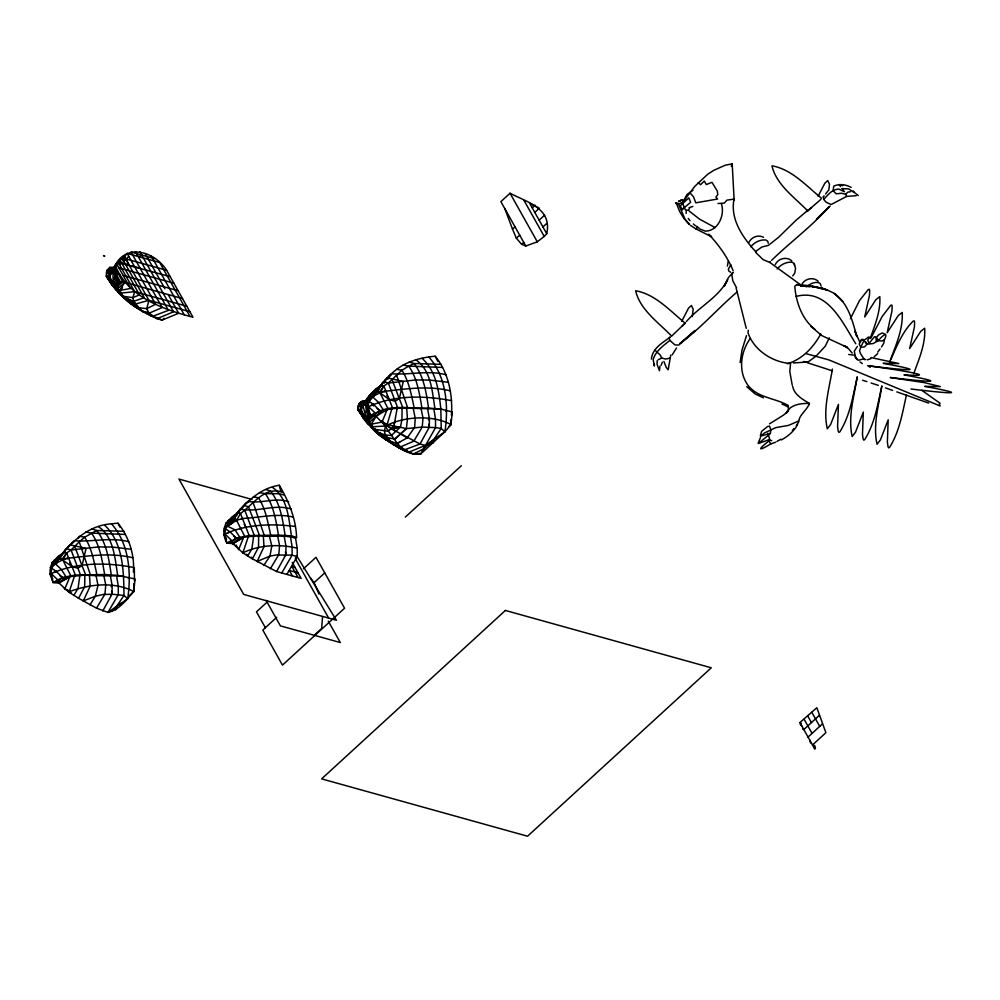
<?xml version="1.0" encoding="UTF-8"?>
<svg xmlns="http://www.w3.org/2000/svg" width="1000" height="1000" viewBox="0 0 1000 1000"><rect width="100%" height="100%" fill="white"/><g stroke="black" fill="none" stroke-linecap="round" stroke-linejoin="round"><path stroke-width="1.5" d="M718.025 203.525L724.325 203.075L726.975 200.113L734 199.125C730.025 219.587 742.875 237.525 755.888 251.912M654.338 364.012L654.325 366.037L653.15 359.325C655.863 350.925 663.312 345.675 669.875 340.387L669.2 338.075A7.987 3.05 47.4 0 1 670.4 337.075C662.525 342.65 652.362 348.425 651.388 359.087M58.338 582.825L69.85 576.65L84.862 575.075L84.688 586.675L78.587 598.288L96.538 608.162L107.938 612.425L118.312 594.575L118.263 586.237L116.675 576.237L117.662 575.337L135.037 578.95L133.763 591.562C126.375 599.725 119.3 610.037 107.938 612.425L127.675 598.763C131.463 573.375 129.312 543.787 111.45 523.812C83.15 525.825 65.237 548.888 50.15 569.913L50 573.925L53.087 582.562L59.013 583.1L69.05 592.275L78.6 598.288L78.125 597.463M238.837 512.175L232.087 516.875L226.125 523C223.05 529.475 223.2 536.725 226.912 543.112L232.838 543.65L243.675 537.212L258.675 535.625L258.512 547.238L252.413 558.837L276.6 571.538L301.137 578.375L292.213 562.475M402.1 408.1L401.938 419.7L400.425 427.1L391.262 435.5C383.562 435.175 373.738 432.45 371.262 424.188L376.275 416.125L387.1 409.675L391.875 408.725L402.1 408.1L440.838 409.012L452.287 411.962L451.012 424.588L444.925 431.775L420.625 454.05C402.775 455.337 390.3 440.337 376.625 431.45M657.15 360.688L657.1 364.4L659.45 370.675L659.95 366.225M98.562 526.763C113.975 537.238 114.938 558.562 117.662 575.337L111.287 575.013L110.363 575.85L112.163 585.662L112.013 594.188L102.775 610.975M394.9 444.588L398.25 447.25L404.613 449.8L420.025 444L429.263 427.212L429.412 418.688L427.612 408.875L428.537 408.038L440.838 409.012L441.225 428.5L433.488 439.95L424.125 448.537L413.162 454.225L402.463 449.55L396.712 445.275M129.45 595.513L133.763 591.562L133.938 583.587M448.862 426.562L451.012 424.588L451.125 419.263M146.788 312.762C131.125 306.675 118.775 293.888 109.388 280.062L109.475 276.55L114.275 268.85L115 265.55C126.825 242.55 155.25 252.1 166.612 270.275L192.963 317.213C163.688 309.525 128.825 297.35 116 267.075L118.825 261.413M120.575 259.137L119.862 259.862L139.512 294.862L132.875 297.638L122.05 296.1C114.325 289.237 111.888 280.512 113.438 270.375L117.175 264.788L130.463 288.45L119.65 290.562L122.55 295.637L135.825 303.938L142 311.275L157.012 318.663L162.113 320.087L178.675 313.238L168.225 294.637M727.375 266.15L728.25 261.25M121.375 292.425L119.875 293.8L117.688 288.875L117.575 284.637L118.725 281.95L122.75 281.7L182.525 298.612M411.062 452.762C397.7 448.975 386.863 440.125 375.975 432.05C366.9 425.662 369.45 413.625 365.737 404.462C376.25 395.788 380.7 382.175 391.475 373.75C403.113 362.337 419.35 357.575 435.213 356.213C448.562 372.488 452.875 395.025 451.45 415.45M118.725 281.95L115.638 273.325L116 267.075L108.925 275.75L118.663 291.475L122.55 287.913M367.388 403.312L369.55 395.475L375.513 389.338L381.075 385.438M373.587 405.95L373.663 404.475L369.062 401.4L368.075 406.175L370.337 415.575L369.175 418.263C384.412 402.4 409 409.05 428.537 408.038C426.238 392.625 423.913 376.125 414 363.525L409.288 362.025M686.112 213.375L686.225 211.287M372.362 427.375L357.925 409.762L358.925 403.888L361.662 401.838L366.112 401.613M107.125 273.238L107.225 270.038L109.838 267.362L115.3 267.175M792.663 386.413C794.35 394.862 802.575 399.338 809.362 403.413C807.188 410.3 799.1 414.475 798.6 422.2L796.338 425.487M106.925 273.812C105.612 269.062 111.237 268.3 114.575 268.1M373.988 429.038L379.012 434.862L390.637 442.775L391.55 441.925L387.113 439.4L386.25 440.2L379.012 434.862L372.962 429.038L360.988 413.688L360.538 409.375L357.925 409.762L370.562 425.037L358.3 410.525L358.762 404.363L361.712 401.463L366.962 400.887M748.25 330.238L748.037 332.9C754 350.35 772.738 362.438 790.562 363.462L789.788 371.488L792.237 385.188M96.538 608.162L104.963 594.05L105.763 584.938L103.763 575.312L104.637 574.513L111.287 575.013C108.987 559.612 106.662 543.1 96.75 530.5L92.037 529M270.363 568.713L278.788 554.6L279.587 545.487L277.587 535.862L278.463 535.075L291.475 535.887L296.575 537.312C295.912 518.375 288.65 501.225 279.312 485.262C253.463 489.263 238.612 511.575 223.975 530.462L224.6 531.575M451.012 424.588C432.562 414.613 403.713 416.3 385.462 426.062L384.475 431.25L385.288 434.963L393.612 444.9L400.625 446.863L413.787 441.188L422.212 427.075L423.013 417.95L421.012 408.338L421.875 407.537C419.387 393.363 417.212 378.175 408.75 366.138L402.987 365.062M65.013 551.613L58.263 556.325L52.312 562.45L50.362 567.688L50.775 571.013M809.25 404.625L809.362 403.413C800.987 403.312 790.113 404.363 786.3 413.15L788.112 411.15L783.65 415.025L769.5 423.837M379.613 433.275L387.438 437.562L394.837 439.162L406.375 428.6L407.425 419.237L406.75 408.4M106.75 273.913L107.225 270.038L108.15 269.675M369.1 423.95L358.05 410.125L358.837 403.663L361.712 401.463L365.925 400.625M79.887 575.188L78.05 588.312L73.863 595.462M253.713 535.737L251.875 548.875L247.688 556.013L252.413 558.837L251.488 557.188M374.162 429.263L388.225 431.175L394.038 425.812L397.137 408.2M740.125 362.562L742 350.062L746.5 335.588M788.5 410.588L788.325 405.525C775.25 397.925 757.987 398.15 748.012 385.337C737.925 371.575 740.537 351.725 750.275 338.525M232.35 517.362L237.338 513.462L229.812 520.625L229.3 523.75L227.45 526.188L224.188 528.237M115.4 274.675L113.713 280.788L117.688 288.875L124.65 282.5L123.975 282.213M692.2 316.637L693.188 309.212L691.425 305.487L688.525 308.137L681.775 321.238M828.75 190.35L829.488 184.275L827.725 180.55L824.837 183.212L818.088 196.312M401.463 447.65L408.625 452.287L425.188 445.45L444.925 431.775C448.7 406.4 446.562 376.812 428.7 356.838M832.412 369.087C829.188 388.612 822.913 409.15 827.275 428.8L830.625 424.5L838.438 404.363L837.588 426.662L838.275 431.4L838.9 432.4L839.825 431.875C850.212 415.35 852.987 395.525 857.262 376.812C854.1 396.337 847.788 416.863 852.163 436.525L855.5 432.225L863.312 412.088L862.475 434.387L863.162 439.125L863.775 440.125L864.712 439.6C874.862 423.488 877.712 404.175 881.862 385.9C878.8 404.988 872.725 425.062 877.038 444.25L880.387 439.95L888.2 419.812L887.362 442.113L888.05 446.85L888.662 447.85L889.587 447.325C899.513 431.625 902.425 412.825 906.45 394.988M59.95 575.675L62.362 577.5L53.087 582.562L50.838 573.162L51.825 568.375L56.413 571.45L62.362 577.5L75.375 575.025L104.637 574.513C102.15 560.337 99.963 545.15 91.5 533.125L85.738 532.038M226.912 543.112L224.662 533.713L225.637 528.938L230.238 532.013L236.175 538.05L249.188 535.575L278.463 535.075C275.963 520.9 273.788 505.712 265.325 493.675L259.562 492.6M133.387 572.137C134.825 555 128.875 536.688 117.963 523.188L111.45 523.812M119.862 259.862L115 265.55L113.387 271M134.488 581.263L134.312 567.638C108.038 562.337 78.9 562.288 53.85 572.438M381.175 386.388L381.838 383.663L383.612 381.587L388.325 383.013L415.662 379.963L429.5 380.05L448.363 382.287M670.775 355.062L668.15 369.825L666.2 367.35L663.913 361.425M384.3 383.15L384.963 380.487L387.362 377.825L403.312 381.463L399.3 398.7L402.762 407.488L401.587 408.575M760.375 435.613L761.663 431.275L767.537 426.562L769.525 426.1L770.8 429.762L770.438 433.175L760.475 436.262L764.737 432.788L775.812 427.625L788.538 425.387L798.688 420.962M74.625 575.712L69.037 592.275L67.775 590.013M444.925 431.775L441.225 428.5L435.562 427.6L422.212 427.075L406.375 428.6L387.125 424.538L391.875 408.725M246.663 554.2L247.688 556.013L242.862 552.825L248.45 536.263M358.3 410.525L358.537 409.85L367.812 423.837L377.038 431.887M388.038 379.1L388.913 376.525L391.475 373.75C409.35 375.188 428.1 369.975 446.075 374.738M881.525 346.925L883.85 343.038L884.4 339.775C889.225 329.675 881.062 336.9 878.388 340.637L873.162 343.537L866.912 344.237L864.6 346.863L860.738 347.337L859.55 350.875L860.5 353.55L864.338 359.513L865.713 359.538M415.188 453.45L420.625 454.05L435.562 427.6L435.513 419.25L433.925 409.263L434.9 408.363C432.188 391.587 431.225 370.262 415.812 359.787M424.125 448.537L425.188 445.438L432.75 442.925L434.062 440.925L432.762 442.925M731.338 166.275L732.188 163.85L725.212 165.225L713.763 170.338L707.725 174.225L694.875 186.262L682.987 202.025L679.65 203.6L675.863 202.862L676.787 204.225M451.562 400.662C423.725 395.275 392.062 394.913 366.413 407.713L365.238 417.75L371.475 427.425L372.663 426.337M371.1 405.462L373.663 404.475L379.6 410.525L369.113 420.138L365.737 404.462L360.8 406.438L358.125 405.95L360.188 404.787L360.875 402.875L365.062 403.013M234.175 519.263L229.812 520.625L227.45 526.188L235.075 529.862L239.8 537.275L232.838 543.65L242.862 552.825C259.488 544.788 279.4 543.862 297.188 548.212L297.238 556.55L286.85 574.388M870.425 337.85C875.075 324.688 880.812 310.725 879.788 296.625L875.812 299.75L864.725 316.962L869.463 295.338L869.7 290.462L869.275 289.275L868.3 289.488L859.513 300.538L850.4 318.725M913.7 373.725C918.962 359.188 925.675 343.888 924.688 328.237L920.713 331.362L909.65 348.575L914.425 326.925L914.613 322.05L914.2 320.863L913.213 321.062C902.5 331.587 896.812 345.95 890.9 359.475M775.625 442.225L770.775 443.913C757.712 451.838 757.65 449.725 769.013 440.875L769.562 439.475L758.312 443.55L769.788 434.1L768.913 434.05M661.112 365.3L662.35 362.188M889.575 362.175C895.425 346.262 903.175 329.637 902.237 312.438L898.263 315.55L887.163 332.75L891.938 311.112L892.163 306.238L891.75 305.05L890.763 305.262L882.188 316.475L870.875 338.162M133.763 591.562C114.7 581.4 89.688 584.012 69.875 591.512L64.812 589.05L69.85 576.65L59.025 583.112L58.637 582.413M371.262 424.188L382.062 422.075L387.1 409.675M365.112 404.363L366.613 399.175L369.55 395.475L380.763 385.938L375.513 389.338L372.987 392.5M758.263 442.863L760.438 437.675M115 265.55L112.987 270.025L106.525 272.325L106.312 276.137L121.175 293.938M131.113 549.263L112.25 547.025L98.425 546.938L71.075 549.987L66.363 548.562L62.225 554.087L59.962 559.062L55.987 560.075L52.312 562.45L51.712 565.7M233.775 519.625C236.363 512.062 242.55 506.737 248.05 501.287C261.312 504 275.375 497.075 288.612 501.688M391.112 375.025L381.838 383.663L377.2 392.088L373.237 393.1L372.05 396.362C366.413 400.112 360.812 406.538 360.988 413.688L361.975 412.788M829.3 337.837L825.225 346.25L816.125 356.062L808.05 361.987L793.388 362.938M276.6 571.538L285.837 554.75L285.988 546.213L284.188 536.413L285.113 535.562C282.812 520.163 280.487 503.65 270.575 491.05L265.863 489.562M123.85 531.3L96.75 530.5L84.675 537.212L79.262 541.838L71.075 549.987L66.625 552.95L62.725 559.837L51.537 565.388L57.125 562.85M441.1 364.325L414 363.525L408.75 366.138L401.912 370.238L388.325 383.013L383.875 385.975L379.975 392.863L368.787 398.413L362.962 405.913L360.8 406.438C361.138 415.737 368.663 422.525 373.65 429.725L375.087 428.413M391.112 409.425L392.612 408.05L383.875 385.975L380.988 385C376.887 393.688 369.338 399.125 362.962 405.913L365.325 414.412L369.3 422.5L383.225 409.738L378.5 402.325L372.05 396.362L374.375 395.875M281.75 572.975L292.137 555.125L292.087 546.788L290.5 536.8L291.475 535.887C288.762 519.113 287.8 497.8 272.387 487.312M393.9 423.725L395.3 421.337M238.675 511.662L240.188 509.125C256.775 512.812 274.475 503.675 291.163 509M797.575 424.513C793.975 431.3 787.975 436.438 781.213 439.938M672.175 354.875L676.562 347.938M89.987 604.85L95.3 596.275L98 585.413L96.088 575.712L84.862 575.075M119.65 290.562L124.663 282.5M115.538 609.888L116.825 607.9M108.725 271.425L110.325 268.688L109.838 267.362M263.812 565.4L269.95 556.075L271.825 545.962L269.5 536.65L270.763 535.487C267.975 522.663 265.675 508.95 258.488 497.775L253.425 496.838M768.75 439.712L769.562 438.488L767.7 433.275M241.8 508.488L243.938 505.363L248.475 506.8L259.337 535.025L257.75 536.475M807.738 210.3L795.863 220.425L778.512 237.362L768.4 245.387L761.875 247L756.188 251.088L755.863 252.6L763.125 259.65L769.875 262.462L770.413 261.688M820.8 334C813.188 347.525 802.575 359.087 787.425 363.787M77.975 538.6L79.6 536.287L84.675 537.212C91.85 548.4 94.15 562.112 96.938 574.925M383.688 435.9L390.262 441.337L397.125 443.45L407.238 437.875L414.625 427.388L415.25 418.425L413.338 408.738M869.887 337.088L867.725 340.125L869 343.413L874.525 336.7C876.55 335.863 876.025 340.025 876.3 341.15M50.362 567.688L55.712 563.725L63.738 551.975L66.625 552.95L62.312 558.925C85.612 556.337 109.525 552.125 132.713 557.737M383.875 385.975L379.562 391.95C402.85 389.363 426.775 385.15 449.95 390.75M877.75 352.125L880.013 349M360.438 405.238L364.588 403.65L366.613 399.175L372.188 392.762M690.625 225.463L695.688 228.787L697.038 228.075L696.775 226.225L699.95 229.025L705.325 231.15C718.275 231.025 725.2 214.725 721.363 203.7M748.95 242.35C751.488 237.025 758.275 234.375 763.512 237.325M775.312 264.525C778.175 258.363 786.712 256.275 791.838 260.912M792.738 275.9L794.712 273.25L795.562 268.363L794.125 263.512L792.25 262.262C786.525 261.562 780.725 264.6 777.175 268.975M801.625 284.837C804.488 278.663 813.025 276.575 818.15 281.212M825.612 193.988L828.175 190.675M792.35 430.525L793.95 428.512M119.688 260.988L123.9 255.712L148.925 300.312L146.75 308.675L149.012 313.238L157.012 318.663L173.575 311.812L139.913 251.825M189.925 316.363L159.688 262.488L127.112 253.412L122.25 259.275L123.387 261.3L128.9 256.4M376.775 389.387L378.713 387.038L381.325 386.112M750.8 246.775C754.338 242.375 760.163 239.325 765.913 240.012L767.788 241.275L768.238 243.238M730.9 264.788L728.363 269.088L728.8 271.038L730.688 272.3M65.075 551.512L64.588 550.638L70.113 544.8L86.062 548.438L82.05 565.675L85.512 574.475L84.338 575.55M544.237 236.45L546.737 233.7C552.3 208.137 527.087 202.288 510.037 193.238L500.875 201.637L525.775 246.012L537.3 241.812L544.237 236.45L524.062 200.487M67.713 547.463L74.225 540.725C92.1 542.163 110.85 536.95 128.825 541.725M800.75 724.062L800.25 724.6L801.663 725.688M856.162 195.7L846.688 196.4L831.112 204.525L826.038 202.175L823.725 199.363C827.925 194.95 832.138 189.112 838.875 189.112L844.45 191.788L842.25 188.575M368.387 397.7L373.462 391.425L377.975 388.663M242.775 538.025L244.662 536.3L236.137 519.475L235.5 520.062L235.975 520.913L236.55 520.388L240.45 513.5C253.088 504.8 264.738 485.65 282.45 492.362M228.312 521.475L228.762 520.3M59.013 583.1L65.975 576.712L61.25 569.312L54.8 563.337L55.987 560.075L63.525 552.913L58.537 556.8M686.4 321.512C699.163 306.688 718.625 297.488 727.663 279.675L724.125 286.413L728.35 277.738L733.125 272.225L731.838 274.625L732.812 280.837L736.562 287.787M682.325 325.887L685.475 322.8L671.712 336.075M830.138 206.075L816.45 219.275L828.9 206.988C811.5 226.675 790.325 242.113 771.562 260.35M116.05 277.762L114.925 277.387L114.125 270.837L115.8 269.312L122.75 281.7L117.5 286.512L114.925 277.387L114.812 274.088L115.638 273.325L120.487 281.962L117.575 284.637L114.125 270.837L113.438 270.375L109.188 272.812L108.925 275.75L109.562 275.175M737.05 292C717.55 308.762 700.7 328.275 679.887 343.575L695.1 330.487L678.75 345.062L674.912 344.913L669.875 340.387M404.613 449.8C397.212 445.375 393.75 437.425 388.225 431.175L394.038 425.812M303.425 568.825L316 557.3L344.562 608.212L282.475 665.113L262.825 630.087L276.7 617.263M857.387 346.388L854.312 351.138L855.487 357.887L858.512 360.238L863.888 358.862M851.162 187.387C845.863 184.438 839.425 183.6 833.763 186.088L833.075 190.65L836.237 193.812L841.525 193.263L845.575 194.25L847.925 192.1L850.425 191.788M112.587 270.375L113.238 269.788M123.737 260.637L125.662 258.875M121.438 263.4L170.2 276.65M110.05 276.025L106.312 276.137L116.775 288.975M109.388 280.062L110.363 279.163M113.637 284.125L114.65 283.188M125.55 297.337L124.362 298.425L118.963 291.413M128.45 299.237L127.175 300.413L125.175 298.263M132.5 301.9L131.225 303.062L125.475 298.363M134 303.837L142 311.275L149.488 312.812M164.062 318.3L162.113 320.087L155.95 317.337M60.35 558.7L59.7 559.288L60.05 558.3L71.8 566.337L77.7 568.25L82.05 565.675L74.65 546.25M56.413 571.45L50 573.925L52.775 578.862M67.575 558.825L68.562 557.925L66.625 552.95M54.85 582.562L57.763 579.888L50.838 573.162M57.112 582.312L62.362 577.5M68.95 577.475L70.838 575.75L62.725 559.837L68.562 557.925L75.375 575.025L73.875 576.4M79.4 575.625L80.388 574.725L71.075 549.987M89.062 575.788L90.337 574.612L79.262 541.838M111.05 586.688L112.163 585.662M104.5 594.487L112.013 594.188L123.975 595.475L127.675 598.763M532.25 207.875L535.163 205.212M128.312 578.35L129.162 577.562M110.588 595.487L112.013 594.188L111.625 591.188M525.775 246.012L521.675 244.338L516.337 238.2L512.513 229.137L515.013 226.838M534.788 212.413L539.375 208.212L529.7 203.337L546.737 233.7M516.337 238.2L519.675 235.15M111.562 611.213L116.237 606.925L123.975 595.475C123.737 571.475 123.35 543.025 104.812 525.337M119.1 605L121.088 603.188M539.15 220.175L544.6 215.188M521.675 244.338L523.763 242.425M542.938 226.938L546.688 223.5M364.2 404L366.675 401.737M376.95 392.312L377.6 391.725M295.312 526.5C271.75 523.425 245.613 524.15 223.825 534.475L226.588 539.412M241.4 519.375L242.375 518.475C259.275 517.825 276.525 512.938 293.175 517.075M384.825 391.838L385.8 390.95L379.975 392.863L377.3 391.312L376.975 392.238M239.8 528.787L240.825 527.85M228.675 543.125L236.175 538.05L233.775 536.225M230.938 542.863L236.175 538.05M247.688 536.95L249.188 535.575L240.45 513.5L237.562 512.525L233.875 518.85L227.45 526.188L236.55 520.388L242.375 518.475M372.15 423.375L370.262 425.1L361.075 410.175L357.925 409.762M386.2 410.5L388.088 408.762L379.975 392.863L389.038 399.363L394.95 401.275L399.3 398.7L391.9 379.275M252.775 536.6L254.213 535.275L244.9 510.538M396.65 408.65L397.638 407.75L388.325 383.013M375.975 432.05L377.55 430.6M262.887 536.337L264.163 535.163L253.088 502.4M380.513 432.45L378.775 434.038L376.775 431.887M406.312 408.8L407.587 407.638L396.512 374.862M395.562 444.425L394.575 445.325L383.212 437.6M297.188 548.212L295.587 538.212L296.575 537.312M278.312 555.037L292.137 555.125L297.238 556.55L295.287 558.337M398.25 447.25L399.363 446.225M428.3 419.712L429.412 418.688M284.413 556.05L285.837 554.75L285.45 551.75M445.55 411.375L446.413 410.588M267.938 601.35L256.475 611.85L265.387 627.737M318.962 594.012L314.037 582.712L324.75 572.888M405.3 517.1L461.362 465.712M314.825 634.725L321.662 628.45L322.512 617.038M814.862 749.212L799.9 722.537L816.838 707.725L825.888 732.7L812.487 744.975L814.762 745.612L815.425 748.125L813.888 747.475M819.488 715.212L803.838 729.562L802.8 729.275L803.375 728.737M808.05 737.075L822.425 723.9M394.837 439.162L406.375 428.6M689.562 208.612L688.188 210.238L685.438 209.975L683.15 204.838L682.987 202.025L687.013 194.425L692.938 190.263M859.862 342.188L854.975 331.312L856.862 336.637C852.425 320.975 848.512 303.488 834.287 293.475C822.925 286.95 809.65 285.475 796.8 284.575L794.788 286.35C796.038 302.213 801.95 319.325 814.95 329.325M874.137 356.763L877.675 353.65M820.95 199.3L806.825 211.588L811.525 207.512M868.55 336.987L864.688 339.85L860.638 340.238M806.15 286.625L811.988 283.275L815.475 282.438L818.562 282.575L820.438 283.812L820.9 285.75M71.662 543.5L73.863 542M230.95 523.913L227.45 526.188L236.137 519.475L233.875 518.85L233.55 519.763M229.812 520.625L226.312 523.337M139.137 256.588L141.675 254.988M60.725 555.65L56.475 558.862M232.45 542.962L232.838 543.65L243.675 537.212L238.637 549.612L236.062 545.025M58.338 558.062L54.488 560.925M371.475 393.488L375.588 391.087M228.05 521.025L232.162 518.625L235.212 518.225M776.938 441.463L780.85 439.2M113.438 270.375L109.188 272.812L106.525 272.325L107.163 270.738L109.525 269.725L114.85 269.425M245.225 503.587L249.838 500.962M361.987 402.075L358.925 403.888M884.4 339.775L882.075 341.037L878.388 340.637L876.562 337.575L878.35 335.025L882.175 332.962L885.35 334.2M227.325 542.737L231.588 540.45L224.662 533.713M682.638 199.762L678.775 201.325L681.912 199.988M811.125 742.55L810.5 742.862L809.812 740.2M358.05 410.125L358.825 409.738M370.438 395.05L369.738 395.8M53.188 562.025L52.5 562.788M227 522.575L226.125 523L227.95 523.513M658.188 359.75L661.725 358.062L665.763 359.062L670.387 357.987M397.125 443.45L399.725 442.275M678.775 201.325L681.312 200.2M149.012 313.238L162.175 307.562L131 252.013L154.6 258.587M796.237 296.4C827.337 288.163 842.3 322.163 855.738 343.738M227.675 533L230.238 532.013M146.637 313.625L153.012 316.175L168.412 310.375L135.438 251.612M64.075 553.088L61.737 554.5M237.887 513.638L235.562 515.062M689.013 207.75L692.875 206.438M428.8 444.25L425.188 445.438L420.025 444L394.25 430.363M867.325 359.837L870.8 358.713M104.963 594.05L95.3 596.275L83.287 600.913L82.975 600.35M236.975 515.65L234.55 516.2L230.3 519.425M232.113 523.162L228.625 523.9L225.538 526.263M278.788 554.6L269.95 556.075L257.113 561.475L256.788 560.9M842.062 188.637L848.587 188.888L853.988 192.375L853.2 190.938M120.625 293.113L134.688 291.675L186.762 306.175M108.575 271.163L109.738 272.3L111.875 272.15M360.188 404.787L361.337 405.925L363.488 405.775M372.225 426.737L385.462 426.062L388.225 431.175M96.088 575.712L123.588 575.988M408.75 366.138L442.55 367.45M265.325 493.675L279.225 493.7L284.325 495.112M91.5 533.125L125.312 534.438M367.125 401.975L361.662 401.838L362.163 402.713M809.875 286.512L800.525 286.062L816.1 286.8L812.987 286.65M258.675 535.625C270.95 537.562 283.587 534.275 295.587 538.212M803.4 361.562L808.05 361.987M870.2 367.35L868.088 365.8C882.663 367.6 944.987 374.837 883.213 363.325L898.825 363.55L870.85 357.537M910.938 389C926.038 390.838 985.512 397.713 924.7 386.362L940.312 386.587L924.5 382.65L890.212 377.5C905.337 379.312 964.75 386.188 903.95 374.837C952.138 377.713 873.1 366.2 868.088 365.8M848.725 354.462L854.262 355.2M796.8 284.575L801.188 285.225L769.875 262.462M396.85 369.312L401.912 370.238C409.1 381.413 411.4 395.138 414.188 407.95M864.3 339.85L862.062 339.263L859.188 343.913L860.738 347.337L863.475 341.55L865.738 341.8L866.912 344.237L865.45 342.238M806.338 353.713L828.988 359.95L940.125 405.962L939.338 404M166.612 270.275L121.85 257.8L144.238 297.675L133.675 301.337L125.025 297.825M189.875 311.712L148.925 300.312L135.825 303.938L133.675 301.337L132.875 297.638L134.688 291.675L117.95 261.85L128.988 264.775M120.463 264.562L119.325 264.3M118.925 267.887L173.875 283.2M115.638 273.325L120.225 274.6M123.138 275.413L178.088 290.712M154.675 316.988L150.85 315.925L147.4 313.363M391.112 442.625L398.837 447.5L401.637 448.275M252 499.425L178.95 479.075L243.688 594.425L336.438 620.262L296.512 555.562M232.838 543.65L234.575 544.138M294.95 567.337L291.913 566.487L298.1 577.525M257.838 561.675L257.113 561.475L264 546.775L263.325 535.925M298.062 572.875L289.35 570.45L292.438 575.95M800.163 723.012L801.325 723.337M69.037 592.275L71.45 592.95M84.012 601.125L83.287 600.913L90.175 586.213L89.513 575.375M131.912 265.988L140.113 268.288M842.75 185.662L839.038 184.575L840.55 186.6M832.15 370.75L807.35 362.725M862.513 380.238L866.838 381.6M871.15 383.013L878.325 385.375M928.675 403.075L896.85 391.9M366.538 411L367.65 411.388M117.95 261.85L121.75 263.225M885.462 387.875L892.588 390.412M769.812 439.988L771.737 440.688M119.763 262.35L121.45 262.675M375.588 415.85L385.462 426.062M781.95 404.025L787.887 406.763M763.388 397.825L755.225 394L746.75 386.675M380.962 420.95L387.125 424.538M715.212 227.638L699.688 219.25L688.975 210.9M770.775 443.913L769.013 440.875M390.075 442.05L382.775 436.587M401.125 434.275L407.238 437.875M391.788 428.888L395.838 431.3L395.375 430.475M695.688 228.787L711.612 236.788L708.7 234.237C718.688 244.887 727.487 257.038 733.1 270.587M853.375 191.713L858.275 195.562M142.975 311.7C128.238 302.987 115.037 291.45 106.438 276.5L116.2 290.212M382.062 422.075L395.838 431.3L386.3 425.3L381.325 420.763M150.912 314.738L153.012 316.175M859.963 361.95L862.312 363.55M654.862 350.062L660.288 355.075L661.725 358.062M921.812 390.325L940.037 403.25M370.8 426.037C365.55 422.5 362.025 416.85 359.462 411.163M419.65 453.325L420.625 454.05M377.2 408.688L379.6 410.525M114.675 286.9L111.725 284.662L108.175 277.4M129.062 301.1L125.438 298.263L139.025 309.15L139.95 308.3L135.512 305.775L134.637 306.575L127.413 301.238L125.1 298.375M380.538 434.812L382.837 436.688M821.4 198.175C806.388 185.975 791.675 169.225 771.938 165.812C776.3 184.762 794.6 197.375 807.613 210.812M685.088 323.113C670.075 310.9 655.362 294.163 635.625 290.75C639.987 309.688 658.288 322.312 671.3 335.75M693.35 223.925L695.487 225.837M698.263 182.625L700.562 184.713L704.3 181.05L706.312 184.587L711.95 182.325L717.288 191.025L717.812 194.575L715.913 197L717.613 199.025L695.775 202.825L693.512 196.775L690.037 192.925M811 326.413L821.7 335.562L847.6 347.537L843.775 345.525L848.575 348.762L852.237 353.113M396.65 445.45L398.837 447.5M125.862 298.075L128 300.087M135.575 304.8L138.65 307.712L146.75 308.675L155.638 304.25L127.112 253.412M842.775 301.55L834.287 293.475M368.075 406.175L375.012 412.912L370.337 415.575L366.413 407.713M422.062 358.35C436.213 370.95 438.938 391.112 440.838 409.012M370.1 425.012L372.05 427.025M121.412 294.413L113.525 286.025L107.863 277.538M685.4 220.25L689.638 224.675L684.887 218.85L678.337 203.637M370.562 425.037L363.725 417.75L359.225 411L362.325 415.85L372.788 427.562M117.413 289.8L110.712 282.225L106.925 276.225L121.35 295.413M406.625 449.925L408.625 452.287M688.213 218.438L689.987 220.712M310.512 578.038L314.037 582.712M684.325 219.062L679.8 211.8L676.175 202.875M811.825 712.312L819.725 726.388M807.775 716.025L811.45 722.575M510.037 193.238L537.3 241.812M804.163 719.338L812.062 733.413M384.963 380.487L385.45 381.362M381.838 383.663L382.325 384.538M386.938 395.6L389.038 399.363M385.775 424.375L386.287 425.3M368.787 398.413L369.675 400.012M375.875 415.438L376.262 416.125L370.337 415.575L367.25 406.95L367.4 402.925L368.025 404.038M360.875 402.875L361.362 403.75M363.375 415.3L366.188 420.312M151.275 256.025L184.25 314.788M145.137 253.487L164.9 288.7M295.637 559.237L328.663 618.1M328.275 621.112L340.312 642.55L280.387 625.862L266.1 600.4M112.95 272.075L113.425 272.925M109.525 269.725L109.925 270.425M109.738 272.3L110.675 273.988M111.062 280.425L114.575 286.688M244.213 524.388L245.613 526.888M242.35 551.9L242.862 552.825M69.688 562.575L71.8 566.337M64.075 587.737L64.812 589.05M124.175 256.2L129.238 265.25M854.725 355.037L857.125 359.65M845.575 194.25L846.688 196.4M435.213 356.213L437.837 361.425M117.963 523.188L119.938 527.1M359.787 411.025L363.325 418.288M114.812 274.088L118.312 282.337M504.812 208.663L512.513 229.137M736.188 288.212L746.25 328.3M821.475 287.137L821.875 288.675M823.725 199.363L823.125 197A7.987 3.062 47.6 0 1 824.312 196M794.125 263.512L794.587 265.45M279.312 485.262L280.738 491.175M368.137 414.312L369.113 420.138M116.287 279.225L117.5 286.512M734 199.125L734.15 200.188L732.188 163.85M428.875 424.212L429.263 427.212M683.062 208.7L682.337 209.9L680.225 205.775L688.838 197.887L690.65 202.275L683.062 208.7M54.938 559.738L54.225 560.475L54.938 559.738M505.387 610.45L321.625 778.875L527.537 836.225L711.287 667.8L505.387 610.45M104.625 256.075L103.562 255.625L104.625 256.075M400.425 427.1L391.138 428.5L400.425 427.1M823.5 288.625L812.237 286.462L827.562 290.125L823.5 288.625"/></g></svg>
